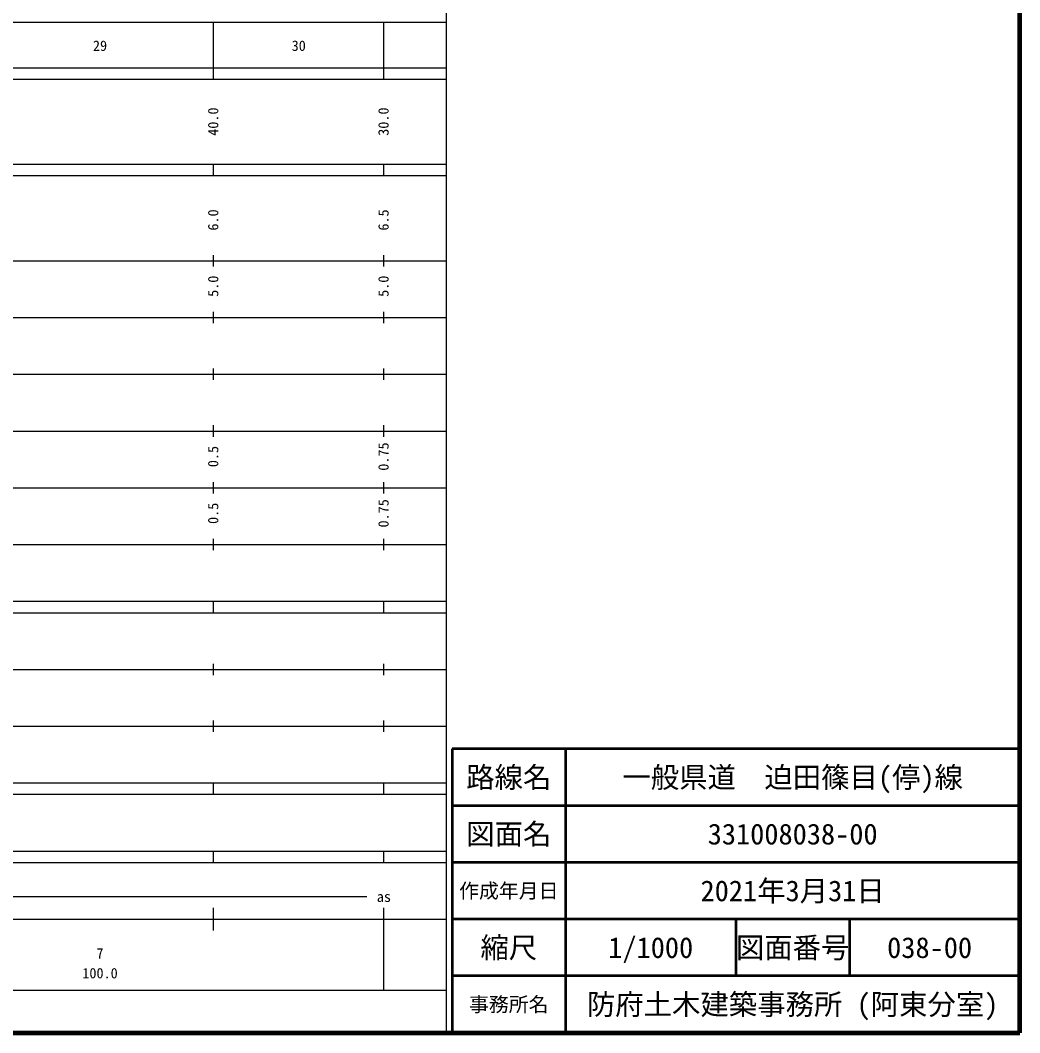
# Model space of a CAD drawing. Units: millimetres on the paper, enlarged 1000 times. Extents: x 40000 to 680000, y 20000 to 380000.
# Drawn here: x 503950 to 680000, y 20000 to 198357 of the extents above; entities that cross this region are included whole.
import ezdxf
from ezdxf.enums import TextEntityAlignment as Align

# ---------------------------------------------------------------- set-up
doc = ezdxf.new("R2010")
doc.units = ezdxf.units.MM
doc.header["$LTSCALE"] = 1000
for name, color, linetype, lineweight in [('M-TTL', 2, 'Continuous', 140), ('M-TTL-BAND', 7, 'Continuous', 25), ('M-TTL-FRAM', 2, 'Continuous', 50), ('M-TTL-LINE', 7, 'Continuous', 50)]:
    doc.layers.add(name, color=color, linetype=linetype, lineweight=lineweight)
doc.layers.add('M-TTL-TXT', color=7, linetype='Continuous')
doc.styles.add('ＭＳ ゴシック', font='')
doc.styles.get('ＭＳ ゴシック').set_extended_font_data('MS Gothic')

msp = doc.modelspace()

# ---------------------------------------------------------------- linework, layer by layer
at = {"layer": 'M-TTL'}
for p, q in [((680000, 20000), (680000, 380000)), ((40000, 20000), (680000, 20000))]:
    msp.add_line(p, q, dxfattribs=at)
at = {"layer": 'M-TTL-BAND'}
for p, q in [((579000, 20000), (579000, 370000)), ((68000, 198000), (579000, 198000)), ((538000, 188000), (538000, 198000)), ((568000, 188000), (568000, 198000)), ((40000, 190000), (579000, 190000)), ((40000, 188000), (579000, 188000)), ((40000, 173000), (579000, 173000)), ((538000, 171000), (538000, 173000)), ((568000, 171000), (568000, 173000)), ((40000, 171000), (579000, 171000)), ((538000, 155000), (538000, 157000)), ((568000, 155000), (568000, 157000)), ((40000, 156000), (579000, 156000)), ((538000, 145000), (538000, 147000)), ((568000, 145000), (568000, 147000)), ((46000, 146000), (579000, 146000)), ((52000, 136000), (579000, 136000)), ((538000, 135000), (538000, 137000)), ((568000, 135000), (568000, 137000)), ((538000, 125000), (538000, 127000)), ((568000, 125000), (568000, 127000)), ((46000, 126000), (579000, 126000)), ((52000, 116000), (579000, 116000)), ((538000, 115000), (538000, 117000)), ((568000, 115000), (568000, 117000)), ((46000, 106000), (579000, 106000)), ((538000, 105000), (538000, 107000)), ((568000, 105000), (568000, 107000)), ((40000, 96000), (579000, 96000)), ((538000, 94000), (538000, 96000)), ((568000, 94000), (568000, 96000)), ((40000, 94000), (579000, 94000)), ((49000, 84000), (579000, 84000)), ((538000, 83000), (538000, 85000)), ((568000, 83000), (568000, 85000)), ((538000, 73000), (538000, 75000)), ((568000, 73000), (568000, 75000)), ((40000, 74000), (579000, 74000)), ((40000, 64000), (579000, 64000)), ((538000, 62000), (538000, 64000)), ((568000, 62000), (568000, 64000)), ((40000, 62000), (579000, 62000)), ((40000, 52000), (579000, 52000)), ((538000, 50000), (538000, 52000)), ((568000, 50000), (568000, 52000)), ((40000, 50000), (579000, 50000)), ((71000, 44000), (565000, 44000)), ((538000, 38000), (538000, 42000)), ((568000, 27500), (568000, 42000)), ((40000, 40000), (579000, 40000)), ((68000, 27500), (579000, 27500))]:
    msp.add_line(p, q, dxfattribs=at)
at = {"layer": 'M-TTL-FRAM'}
for p, q in [((680000, 70000), (580000, 70000)), ((580000, 70000), (580000, 20000))]:
    msp.add_line(p, q, dxfattribs=at)
at = {"layer": 'M-TTL-LINE'}
for p, q in [((600000, 70000), (600000, 20000)), ((680000, 60000), (580000, 60000)), ((680000, 50000), (580000, 50000)), ((680000, 40000), (580000, 40000)), ((630000, 40000), (630000, 30000)), ((650000, 40000), (650000, 30000)), ((680000, 30000), (580000, 30000))]:
    msp.add_line(p, q, dxfattribs=at)

# ---------------------------------------------------------------- texts
at = {"layer": 'M-TTL-BAND', "style": 'ＭＳ ゴシック'}
for s, p in [('29', (518000, 192405)), ('30', (553000, 192405)), ('as', (568000, 42500)), ('7', (518000, 32523)), ('100.0', (518000, 29033))]:
    msp.add_text(s, height=1833, dxfattribs=at).set_placement(p, align=Align.BOTTOM_CENTER)
for s, p in [('40.0', (539387, 180500)), ('30.0', (569387, 180500)), ('6.0', (539387, 163174)), ('6.5', (569387, 163174)), ('5.0', (539387, 151500)), ('5.0', (569387, 151500)), ('0.5', (539387, 121500)), ('0.75', (569387, 121500)), ('0.5', (539387, 111500)), ('0.75', (569387, 111500))]:
    msp.add_text(s, height=1833, rotation=90, dxfattribs=at).set_placement(p, align=Align.BOTTOM_CENTER)
at = {"layer": 'M-TTL-TXT', "style": 'ＭＳ ゴシック'}
for s, height, p in [('路線名', 3666, (590000, 65000)), ('路線名', 3666, (590000, 65000)), ('一般県道\u3000迫田篠目(停)線', 3666, (640000, 65000)), ('図面名', 3666, (590000, 55000)), ('図面名', 3666, (590000, 55000)), ('331008038-00', 3666, (640000, 55000)), ('作成年月日', 2566, (590000, 45000)), ('作成年月日', 2566, (590000, 45000)), ('2021年3月31日', 3666, (640000, 45000)), ('縮尺', 3666, (590000, 35000)), ('縮尺', 3666, (590000, 35000)), ('1/1000', 3666, (615000, 35000)), ('図面番号', 3666, (640000, 35000)), ('図面番号', 3666, (640000, 35000)), ('038-00', 3666, (664125, 35000)), ('防府土木建築事務所 (阿東分室)', 3666, (640000, 25000)), ('事務所名', 2566, (590000, 25000)), ('事務所名', 2566, (590000, 25000))]:
    msp.add_text(s, height=height, dxfattribs=at).set_placement(p, align=Align.MIDDLE_CENTER)

doc.saveas('drawing.dxf')
